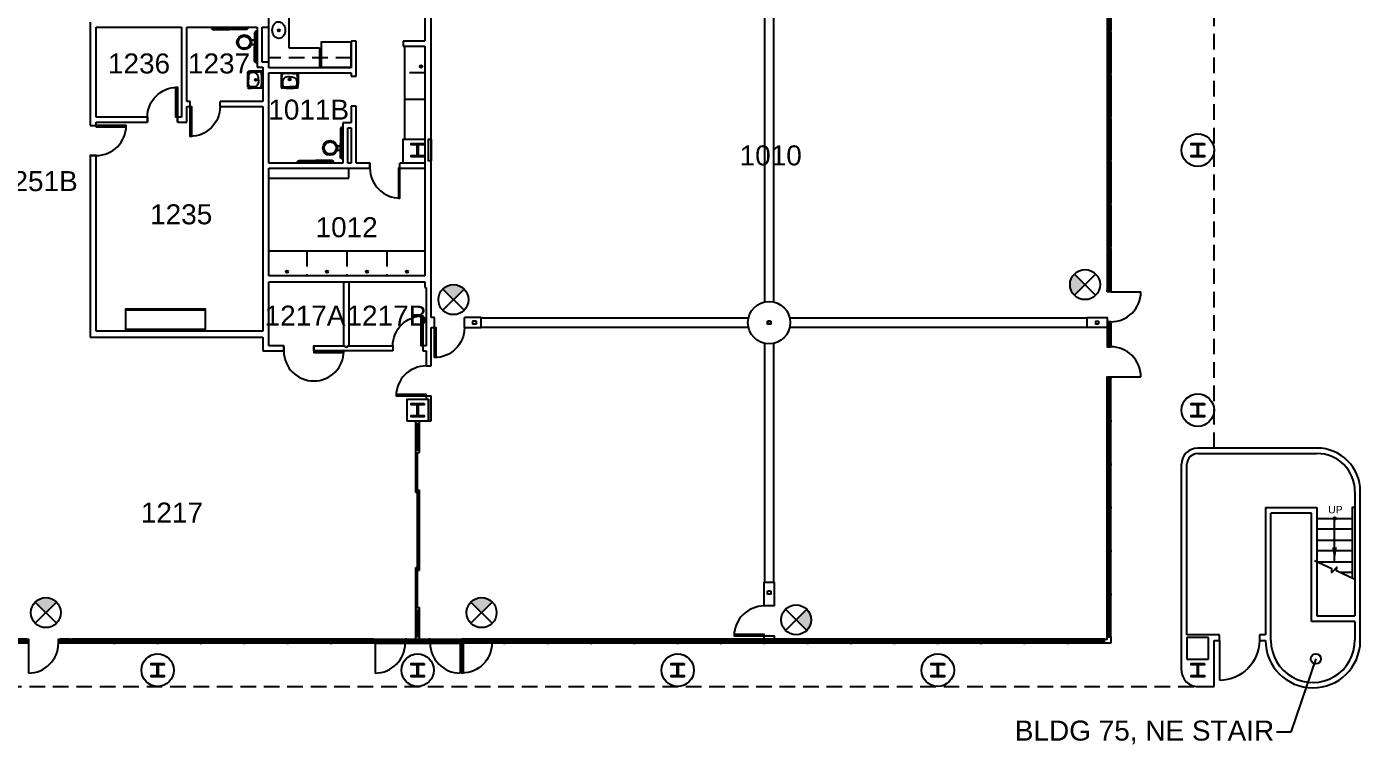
# Model space of a CAD drawing. Header units: inches. Extents: x 283 to 7662, y 1515 to 4754.
# Drawn here: x 6062 to 7662, y 1643 to 2504 of the extents above; entities that cross this region are included whole.
import ezdxf

# ---------------------------------------------------------------- set-up
doc = ezdxf.new("R2010")
doc.units = ezdxf.units.IN
doc.header["$LTSCALE"] = 150
doc.header["$MEASUREMENT"] = 0
doc.linetypes.add('HIDDEN2', pattern=[0.1875, 0.125, -0.0625])
doc.layers.get('0').update_dxf_attribs({"linetype": 'CONTINUOUS'})
for name, color, linetype in [('A-ANNO-TEXT', 4, 'CONTINUOUS'), ('A-ANNO-TEXT-STAIR', 4, 'CONTINUOUS'), ('A-COLS', 5, 'CONTINUOUS'), ('A-DOOR', 2, 'CONTINUOUS'), ('A-FLOR-CASE', 3, 'CONTINUOUS'), ('A-FLOR-CASE-UPPR', 3, 'HIDDEN2'), ('A-FLOR-HRAL', 1, 'CONTINUOUS'), ('A-FLOR-PFIX', 2, 'CONTINUOUS'), ('A-FLOR-STRS', 2, 'CONTINUOUS'), ('A-GLAZ', 2, 'CONTINUOUS'), ('A-GLAZ-SILL', 1, 'CONTINUOUS'), ('A-ROOF-OTLN', 2, 'HIDDEN2'), ('A-WALL-FULL', 6, 'CONTINUOUS'), ('X-Clng-Lite', 12, 'CONTINUOUS')]:
    doc.layers.add(name, color=color, linetype=linetype)
doc.styles.add('ARIAL', font='arial.ttf')
doc.styles.add('AT', font='ARCHTITL.shx', dxfattribs={"width": 0.9})
doc.styles.get("Standard").update_dxf_attribs({"font": 'SIMPLEX.shx', "height": 9})
doc.dimstyles.new('DIM-96', dxfattribs={"dimscale": 96, "dimtxt": 0.18, "dimasz": 0.18, "dimexe": 0.18, "dimexo": 0.0625, "dimgap": 0.09, "dimtad": 0, "dimtih": 1, "dimtoh": 1, "dimdec": 4, "dimzin": 0, "dimdsep": 46, "dimlunit": 4, "dimtxsty": 'Standard', "dimcen": 0.09, "dimadec": 0, "dimazin": 0, "dimtfac": 1, "dimtdec": 4, "dimtofl": 0, "dimtmove": 2, "dimatfit": 3, "dimfxl": 1, "dimtolj": 1, "dimtzin": 0, "dimarcsym": 0})
doc.dimstyles.new('DIM1-4', dxfattribs={"dimscale": 48, "dimtxt": 0.09375, "dimasz": 0.125, "dimexe": 0.125, "dimexo": 0.09375, "dimgap": 0, "dimtad": 1, "dimdec": 6, "dimzin": 7, "dimdsep": 46, "dimlunit": 4, "dimtxsty": 'AT', "dimblk": 'TICK', "dimblk1": 'ARROW', "dimblk2": 'ARROW', "dimsah": 1, "dimcen": 2.25, "dimdle": 1.5, "dimadec": 0, "dimazin": 0, "dimtfac": 1, "dimtdec": 6, "dimtix": 1, "dimtofl": 0, "dimtmove": 2, "dimatfit": 3, "dimldrblk": 'ARROW', "dimfxl": 1, "dimtolj": 1, "dimtzin": 3, "dimarcsym": 0})

# ---------------------------------------------------------------- blocks, each defined once
blk = doc.blocks.new('win-6mod')
at = {"layer": 'A-GLAZ'}
for p, q in [((-260, -2.25), (-310, -2.25)), ((-208, -2.25), (-258, -2.25)), ((-156, -2.25), (-206, -2.25)), ((-104, -2.25), (-154, -2.25)), ((-52, -2.25), (-102, -2.25)), ((0, -2.25), (-50, -2.25))]:
    blk.add_line(p, q, dxfattribs=at)
for points in [[(-310, -4.5), (-312, -4.5), (-312, 0), (-310, 0)], [(-258, -4.5), (-260, -4.5), (-260, 0), (-258, 0)], [(-206, -4.5), (-208, -4.5), (-208, 0), (-206, 0)], [(-154, -4.5), (-156, -4.5), (-156, 0), (-154, 0)], [(-102, -4.5), (-104, -4.5), (-104, 0), (-102, 0)], [(-50, -4.5), (-52, -4.5), (-52, 0), (-50, 0)]]:
    blk.add_lwpolyline(points, close=True, dxfattribs=at)
at = {"layer": 'A-GLAZ-SILL'}
for p, q in [((-260, 0), (-310, 0)), ((-208, 0), (-258, 0)), ((-156, 0), (-206, 0)), ((-104, 0), (-154, 0)), ((-52, 0), (-102, 0)), ((0, 0), (-50, 0)), ((-260, -4.5), (-310, -4.5)), ((-208, -4.5), (-258, -4.5)), ((-156, -4.5), (-206, -4.5)), ((-104, -4.5), (-154, -4.5)), ((-52, -4.5), (-102, -4.5)), ((0, -4.5), (-50, -4.5))]:
    blk.add_line(p, q, dxfattribs=at)
blk = doc.blocks.new('TRA_Lav2')
for p, q in [((-10.2, 0), (-10.2, -13.7)), ((-10.2, 0), (10.2, 0)), ((10.2, 0), (10.2, -13.7)), ((-9.5, -13.7), (-9.5, -4.4)), ((9.5, -13.7), (9.5, -4.4)), ((9.5, -13.7), (9.5, -4.4))]:
    blk.add_line(p, q)
for points in [[(0, -4.7, 0.096281), (-5.4, -5.7, 0.241749), (-8.3, -9.1, 0.139337), (-8.1, -15.2, 0.293749), (-6.4, -16.6, 0.028065), (0, -16.9)], [(0, -4.7, -0.096281), (5.4, -5.7, -0.241749), (8.3, -9.1, -0.139337), (8.1, -15.2, -0.293749), (6.4, -16.6, -0.028065), (0, -16.9)]]:
    blk.add_lwpolyline(points, format="xyb")
blk.add_circle((0, -8), 1.25)
for centre, radius, start, end in [((11.8, -13.7), 22.1, 180, 189.2025), ((-3.1, -4.4), 6.41, 162.4135, 180), ((11.8, -13.7), 21.3, 180, 187.4822), ((-7.3, -3), 2, 92.7884, 162.4135), ((-0.3, -147.5), 146.6, 87.0029, 92.7884), ((7.3, -3.1), 2, 17.2242, 87.0029), ((3.1, -4.4), 6.41, 0, 17.5865), ((3.1, -4.4), 6.41, 0, 17.2242), ((-11.8, -13.7), 21.3, 352.5178, 0), ((-11.8, -13.7), 21.3, 352.5178, 0), ((-11.8, -13.7), 22.1, 350.7975, 0), ((-11.8, -13.7), 22.1, 350.7975, 0), ((-9, -17.1), 1, 189.2025, 267.5394), ((-8.3, -16.3), 1, 187.4822, 267.7099), ((0, 191.9), 210.1, 267.5394, 272.4606), ((0, 191.9), 209.4, 267.7099, 272.2901), ((8.3, -16.3), 1, 272.2901, 352.5178), ((8.3, -16.3), 1, 272.2901, 352.5178), ((9, -17.1), 1, 272.4606, 350.7975), ((9, -17.1), 1, 272.4606, 350.7975)]:
    blk.add_arc(centre, radius, start, end)
blk = doc.blocks.new('TRA_EXITSIGN_1')
at = {"linetype": 'ByBlock'}
blk.add_hatch(color=0, dxfattribs=at).paths.add_polyline_path([(0, 0), (-0.707, 0.707, 0.198912), (-1, 0, 0.198912), (-0.707, -0.707)])
at = {"color": 0, "linetype": 'ByBlock'}
for p, q in [((-0.707, -0.707), (0.707, 0.707)), ((0.707, -0.707), (-0.707, 0.707))]:
    blk.add_line(p, q, dxfattribs=at)
blk.add_circle((0, 0), 1, dxfattribs=at)
blk = doc.blocks.new('ARROW')
for p, q in [((0, 0), (-0.75, 0.13)), ((-0.75, 0.13), (-0.75, -0.13)), ((0, 0), (-0.75, 0.06)), ((0, 0), (-1.28, 0)), ((0, 0), (-0.75, -0.13)), ((0, 0), (-0.75, -0.06))]:
    blk.add_line(p, q)
blk = doc.blocks.new('TICK')
for p, q in [((0.99, 0), (-0.99, 0)), ((-0.22, -0.22), (0.22, 0.22))]:
    blk.add_line(p, q)

msp = doc.modelspace()

# ---------------------------------------------------------------- linework, layer by layer
at = {"layer": 'A-COLS'}
for p, q in [((6518, 2057), (6518, 2031)), ((6518, 2057), (6544, 2057)), ((6544, 2031), (6544, 2057)), ((6518, 2031), (6544, 2031)), ((7454, 1771), (7454, 1745)), ((7480, 1771), (7454, 1771)), ((7480, 1745), (7480, 1771)), ((7454, 1745), (7480, 1745))]:
    msp.add_line(p, q, dxfattribs=at)
for points in [[(6538.9, 2364), (6538.9, 2362.3), (6532.2, 2362.3, 0.414214), (6531.5, 2361.6), (6531.5, 2350.4, 0.414214), (6532.2, 2349.7), (6538.9, 2349.7), (6538.9, 2348), (6523.1, 2348), (6523.1, 2349.7), (6529.8, 2349.7, 0.414214), (6530.5, 2350.4), (6530.5, 2361.6, 0.414214), (6529.8, 2362.3), (6523.1, 2362.3), (6523.1, 2364)], [(7474.9, 2364), (7474.9, 2362.3), (7468.2, 2362.3, 0.414214), (7467.5, 2361.6), (7467.5, 2350.4, 0.414214), (7468.2, 2349.7), (7474.9, 2349.7), (7474.9, 2348), (7459.1, 2348), (7459.1, 2349.7), (7465.8, 2349.7, 0.414214), (7466.5, 2350.4), (7466.5, 2361.6, 0.414214), (7465.8, 2362.3), (7459.1, 2362.3), (7459.1, 2364)], [(6538.9, 2052), (6538.9, 2050.3), (6532.2, 2050.3, 0.414214), (6531.5, 2049.6), (6531.5, 2038.4, 0.414214), (6532.2, 2037.7), (6538.9, 2037.7), (6538.9, 2036), (6523.1, 2036), (6523.1, 2037.7), (6529.8, 2037.7, 0.414214), (6530.5, 2038.4), (6530.5, 2049.6, 0.414214), (6529.8, 2050.3), (6523.1, 2050.3), (6523.1, 2052)], [(7474.9, 2052), (7474.9, 2050.3), (7468.2, 2050.3, 0.414214), (7467.5, 2049.6), (7467.5, 2038.4, 0.414214), (7468.2, 2037.7), (7474.9, 2037.7), (7474.9, 2036), (7459.1, 2036), (7459.1, 2037.7), (7465.8, 2037.7, 0.414214), (7466.5, 2038.4), (7466.5, 2049.6, 0.414214), (7465.8, 2050.3), (7459.1, 2050.3), (7459.1, 2052)], [(6226.9, 1740), (6226.9, 1738.3), (6220.2, 1738.3, 0.414214), (6219.5, 1737.6), (6219.5, 1726.4, 0.414214), (6220.2, 1725.7), (6226.9, 1725.7), (6226.9, 1724), (6211.1, 1724), (6211.1, 1725.7), (6217.8, 1725.7, 0.414214), (6218.5, 1726.4), (6218.5, 1737.6, 0.414214), (6217.8, 1738.3), (6211.1, 1738.3), (6211.1, 1740)], [(6538.9, 1740), (6538.9, 1738.3), (6532.2, 1738.3, 0.414214), (6531.5, 1737.6), (6531.5, 1726.4, 0.414214), (6532.2, 1725.7), (6538.9, 1725.7), (6538.9, 1724), (6523.1, 1724), (6523.1, 1725.7), (6529.8, 1725.7, 0.414214), (6530.5, 1726.4), (6530.5, 1737.6, 0.414214), (6529.8, 1738.3), (6523.1, 1738.3), (6523.1, 1740)], [(6850.9, 1740), (6850.9, 1738.3), (6844.2, 1738.3, 0.414214), (6843.5, 1737.6), (6843.5, 1726.4, 0.414214), (6844.2, 1725.7), (6850.9, 1725.7), (6850.9, 1724), (6835.1, 1724), (6835.1, 1725.7), (6841.8, 1725.7, 0.414214), (6842.5, 1726.4), (6842.5, 1737.6, 0.414214), (6841.8, 1738.3), (6835.1, 1738.3), (6835.1, 1740)], [(7162.9, 1740), (7162.9, 1738.3), (7156.2, 1738.3, 0.414214), (7155.5, 1737.6), (7155.5, 1726.4, 0.414214), (7156.2, 1725.7), (7162.9, 1725.7), (7162.9, 1724), (7147.1, 1724), (7147.1, 1725.7), (7153.8, 1725.7, 0.414214), (7154.5, 1726.4), (7154.5, 1737.6, 0.414214), (7153.8, 1738.3), (7147.1, 1738.3), (7147.1, 1740)], [(7474.9, 1740), (7474.9, 1738.3), (7468.2, 1738.3, 0.414214), (7467.5, 1737.6), (7467.5, 1726.4, 0.414214), (7468.2, 1725.7), (7474.9, 1725.7), (7474.9, 1724), (7459.1, 1724), (7459.1, 1725.7), (7465.8, 1725.7, 0.414214), (7466.5, 1726.4), (7466.5, 1737.6, 0.414214), (7465.8, 1738.3), (7459.1, 1738.3), (7459.1, 1740)]]:
    msp.add_lwpolyline(points, format="xyb", close=True, dxfattribs=at)
for centre in [(7467, 2356), (7467, 2044), (6219, 1732), (6531, 1732), (6843, 1732), (7155, 1732)]:
    msp.add_circle(centre, 19.5, dxfattribs=at)
at = {"layer": 'A-DOOR'}
for p, q in [((7362.7, 2186), (7398.7, 2186)), ((7362.7, 2084), (7398.7, 2084)), ((6064, 1764.5), (6064, 1728.5)), ((6480, 1764.5), (6480, 1728.5)), ((6582, 1764.5), (6582, 1728.5)), ((7493, 1767.7), (7493, 1719.8))]:
    msp.add_line(p, q, dxfattribs=at)
for points in [[(6958.2, 2173.8), (6958.2, 2540.5), (6947.2, 2540.5), (6947.2, 2173.8)], [(6927.9, 2154.5), (6607.3, 2154.5)], [(6977.5, 2143.5), (7334.1, 2143.5), (7334.1, 2154.5), (6977.5, 2154.5)], [(6607.3, 2143.5), (6927.9, 2143.5)], [(6947.2, 2124.2), (6947.2, 1837.6)], [(6958.2, 1837.6), (6958.2, 2124.2)]]:
    msp.add_lwpolyline(points, dxfattribs=at)
for points in [[(6242.7, 2395.5), (6241, 2395.5), (6241, 2431.5), (6242.7, 2431.5)], [(6258, 2408.5), (6259.7, 2408.5), (6259.7, 2372.5), (6258, 2372.5)], [(6145.3, 2385.5), (6145.3, 2383.8), (6181.3, 2383.8), (6181.3, 2385.5)], [(6509.8, 2334.5), (6508.1, 2334.5), (6508.1, 2298.5), (6509.8, 2298.5)], [(6537.1, 2121), (6535.3, 2121), (6535.3, 2157), (6537.1, 2157)], [(6551.1, 2143), (6552.8, 2143), (6552.8, 2107), (6551.1, 2107)], [(6406.4, 2115), (6406.4, 2113.3), (6442.4, 2113.3), (6442.4, 2115)], [(6541.1, 2061), (6541.1, 2062.8), (6505.1, 2062.8), (6505.1, 2061)], [(6946.7, 1773), (6946.7, 1774.8), (6910.7, 1774.8), (6910.7, 1773)]]:
    msp.add_lwpolyline(points, close=True, dxfattribs=at)
at = {"layer": 'A-DOOR', "extrusion": (8.37094e-55, 0, -1)}
msp.add_arc((-6242.7, 2395.5), 36, 0, 90, dxfattribs=at)
at = {"layer": 'A-DOOR', "extrusion": (0, 0, -1)}
for centre, start, end in [((-6258, 2408.5), 180, 270), ((-6537.1, 2121), 0, 90), ((-6551.1, 2143), 180, 270)]:
    msp.add_arc(centre, 36, start, end, dxfattribs=at)
at = {"layer": 'A-DOOR'}
for centre, start, end in [((6145.3, 2385.5), 270, 0), ((6509.8, 2334.5), 180.0002, 270.0002), ((7362.7, 2186), 270, 0), ((6406.4, 2115), 180, 0), ((7362.7, 2084), 360, 90), ((6541.1, 2061), 90, 180), ((6946.7, 1773), 90, 180), ((6064, 1764.5), 270, 0), ((6480, 1764.5), 270, 0), ((6582, 1764.5), 180, 270)]:
    msp.add_arc(centre, 36, start, end, dxfattribs=at)
at = {"layer": 'A-DOOR', "color": 2, "linetype": 'Continuous', "lineweight": -3, "extrusion": (0, 0, -1)}
msp.add_arc((-6584.1, 1764.5), 36, 180, 270, dxfattribs=at)
msp.add_arc((-6584.1, 1764.5), 36, 180, 270, dxfattribs=at)
at = {"layer": 'A-DOOR', "extrusion": (0, 0, -1)}
msp.add_ellipse((7493, 1767.7), major_axis=(33.9, 33.9), ratio=1, start_param=0.785398, end_param=2.356194, dxfattribs=at)
at = {"layer": 'A-DOOR', "color": 2, "linetype": 'Continuous', "lineweight": -3}
for points in [[(6584.1, 1769), (6584.1, 1764.5), (6584, 1764.5), (6584, 1769)], [(6584.1, 1769), (6584.1, 1764.5), (6584, 1764.5), (6584, 1769)], [(6584.7, 1768.3), (6584.7, 1766.3), (6584.1, 1766.3), (6584.1, 1768.3)], [(6584.7, 1768.3), (6584.7, 1766.3), (6584.1, 1766.3), (6584.1, 1768.3)], [(6585.8, 1728.5), (6584.1, 1728.5), (6584.1, 1764.5), (6585.8, 1764.5)], [(6585.8, 1728.5), (6584.1, 1728.5), (6584.1, 1764.5), (6585.8, 1764.5)], [(6619.4, 1766.3), (6619.4, 1768.3), (6620.1, 1768.3), (6620.1, 1766.3)], [(6619.4, 1766.3), (6619.4, 1768.3), (6620.1, 1768.3), (6620.1, 1766.3)], [(6620.1, 1764.5), (6620.1, 1769), (6620.1, 1769), (6620.1, 1764.5)], [(6622.1, 1769), (6622.1, 1764.5), (6620.1, 1764.5), (6620.1, 1769)], [(6620.1, 1764.5), (6620.1, 1769), (6620.1, 1769), (6620.1, 1764.5)], [(6622.1, 1769), (6622.1, 1764.5), (6620.1, 1764.5), (6620.1, 1769)], [(6634.1, 1764.5), (6634.1, 1769), (6636, 1769), (6636, 1764.5)], [(6634.1, 1764.5), (6634.1, 1769), (6636, 1769), (6636, 1764.5)]]:
    msp.add_3dface(points, dxfattribs=at)
at = {"layer": 'A-FLOR-CASE'}
for p, q in [((6376.4, 2520.7), (6376.4, 2478.7)), ((6515.8, 2417), (6515.8, 2480.7)), ((6376.4, 2478.7), (6413.4, 2478.7)), ((6413.4, 2478.7), (6413.4, 2454.7)), ((6515.8, 2369), (6515.8, 2417)), ((6515.8, 2417), (6539.8, 2417)), ((6352.4, 2322.5), (6448.4, 2322.5)), ((6448.4, 2322.5), (6448.4, 2334.5)), ((6352.4, 2235.2), (6539.8, 2235.2))]:
    msp.add_line(p, q, dxfattribs=at)
for points in [[(6180.3, 2141.2), (6276.3, 2141.2), (6276.3, 2165.2), (6180.3, 2165.2)], [(6180.3, 2140), (6276.3, 2140), (6276.3, 2164), (6180.3, 2164)]]:
    msp.add_lwpolyline(points, close=True, dxfattribs=at)
for centre, radius in [((6374.1, 2210.2), 1.5), ((6374.1, 2210.2), 1), ((6422.1, 2210.2), 1.5), ((6422.1, 2210.2), 1), ((6470.1, 2210.2), 1.49), ((6470.1, 2210.2), 1), ((6518.1, 2210.2), 1.49), ((6518.1, 2210.2), 1)]:
    msp.add_circle(centre, radius, dxfattribs=at)
at = {"layer": 'A-FLOR-CASE-UPPR'}
for p, q in [((6451.4, 2466.7), (6352.4, 2466.7)), ((6539.8, 2448.9), (6515.9, 2448.9)), ((6398.1, 2235.2), (6398.1, 2205.2)), ((6446.1, 2235.2), (6446.1, 2205.2)), ((6494.1, 2235.2), (6494.1, 2205.2))]:
    msp.add_line(p, q, dxfattribs=at)
msp.add_circle((6534.9, 2456.4), 1.49, dxfattribs=at)
at = {"layer": 'A-FLOR-HRAL'}
msp.add_lwpolyline([(7655.5, 1927), (7652.3, 1927), (7652.3, 1842.5)], dxfattribs=at)
at = {"layer": 'A-FLOR-PFIX'}
for points in [[(6282.9, 2503.8), (6282.9, 2503.3), (6283.1, 2503.1), (6285.6, 2503.1), (6285.9, 2503.3), (6285.9, 2503.8)], [(6327.9, 2503.8), (6327.9, 2503.3), (6327.6, 2503.1), (6325.1, 2503.1), (6324.9, 2503.3), (6324.9, 2503.8)], [(6338.4, 2499.3), (6337.9, 2499.3), (6337.6, 2499.1), (6337.6, 2496.6), (6337.9, 2496.3), (6338.4, 2496.3)], [(6331.3, 2488.2), (6335.4, 2488.2)], [(6331.3, 2482.8), (6335.4, 2482.8)], [(6336.9, 2488.2), (6338.4, 2488.2)], [(6336.9, 2482.8), (6338.4, 2482.8)], [(6338.4, 2460.3), (6337.9, 2460.3), (6337.6, 2460.6), (6337.6, 2463.1), (6337.9, 2463.3), (6338.4, 2463.3)], [(6441.4, 2384), (6440.9, 2384), (6440.6, 2383.8), (6440.6, 2381.3), (6440.9, 2381), (6441.4, 2381)], [(6434.3, 2361.3), (6438.4, 2361.3)], [(6434.3, 2355.9), (6438.4, 2355.9)], [(6439.9, 2361.3), (6441.4, 2361.3)], [(6439.9, 2355.9), (6441.4, 2355.9)], [(6385.9, 2340.5), (6385.9, 2341), (6386.2, 2341.3), (6388.7, 2341.3), (6388.9, 2341), (6388.9, 2340.5)], [(6430.9, 2340.5), (6430.9, 2341), (6430.7, 2341.3), (6428.2, 2341.3), (6427.9, 2341), (6427.9, 2340.5)], [(6441.4, 2345), (6440.9, 2345), (6440.6, 2345.3), (6440.6, 2347.8), (6440.9, 2348), (6441.4, 2348)]]:
    msp.add_lwpolyline(points, dxfattribs=at)
for points in [[(6283.6, 2503.1), (6283.6, 2502.8, 0.414214), (6285.6, 2500.8), (6305.4, 2500.8)], [(6285.1, 2503.1), (6285.1, 2502.8, 0.414214), (6285.6, 2502.3), (6305.4, 2502.3)], [(6325.6, 2503.1), (6325.6, 2502.8, -0.414214), (6325.1, 2502.3), (6305.4, 2502.3)], [(6327.1, 2503.1), (6327.1, 2502.8, -0.414214), (6325.1, 2500.8), (6305.4, 2500.8)], [(6337.6, 2498.6), (6337.4, 2498.6, 0.414214), (6335.4, 2496.6), (6335.4, 2479.8)], [(6337.6, 2497.1), (6337.4, 2497.1, 0.414214), (6336.9, 2496.6), (6336.9, 2479.8)], [(6337.6, 2461.1), (6337.4, 2461.1, -0.414214), (6335.4, 2463.1), (6335.4, 2479.8)], [(6337.6, 2462.6), (6337.4, 2462.6, -0.414214), (6336.9, 2463.1), (6336.9, 2479.8)], [(6440.6, 2383.3), (6440.4, 2383.3, 0.414214), (6438.4, 2381.3), (6438.4, 2364.5)], [(6440.6, 2381.8), (6440.4, 2381.8, 0.414214), (6439.9, 2381.3), (6439.9, 2364.5)], [(6440.6, 2345.8), (6440.4, 2345.8, -0.414214), (6438.4, 2347.8), (6438.4, 2364.5)], [(6440.6, 2347.3), (6440.4, 2347.3, -0.414214), (6439.9, 2347.8), (6439.9, 2364.5)], [(6386.7, 2341.3), (6386.7, 2341.5, -0.414214), (6388.7, 2343.5), (6408.4, 2343.5)], [(6388.2, 2341.3), (6388.2, 2341.5, -0.414214), (6388.7, 2342), (6408.4, 2342)], [(6430.2, 2341.3), (6430.2, 2341.5, 0.414214), (6428.2, 2343.5), (6408.4, 2343.5)], [(6428.7, 2341.3), (6428.7, 2341.5, 0.414214), (6428.2, 2342), (6408.4, 2342)]]:
    msp.add_lwpolyline(points, format="xyb", dxfattribs=at)
msp.add_lwpolyline([(6415.1, 2455.7), (6451.1, 2455.7), (6451.1, 2485.7), (6415.1, 2485.7)], close=True, dxfattribs=at)
for centre, radius in [((6364.4, 2499.7), 1.25), ((6322.9, 2485.5), 8.77), ((6322.9, 2485.5), 7.2), ((6426, 2358.6), 8.77), ((6426, 2358.6), 7.2)]:
    msp.add_circle(centre, radius, dxfattribs=at)
at = {"layer": 'A-FLOR-PFIX', "extrusion": (0, 0, -1)}
msp.add_ellipse((6364.4, 2500), major_axis=(0.21, -10), ratio=0.78125, start_param=4.712389, end_param=10.995574, dxfattribs=at)
at = {"layer": 'A-FLOR-STRS'}
for p, q in [((7610, 1914), (7652.3, 1914)), ((7652.3, 1901), (7610, 1901)), ((7610, 1888), (7652.3, 1888)), ((7652.3, 1875), (7610, 1875)), ((7610, 1862), (7652.3, 1862)), ((7652.3, 1849), (7637.8, 1849))]:
    msp.add_line(p, q, dxfattribs=at)
msp.add_lwpolyline([(7654.6, 1841.2), (7633.5, 1851), (7633.9, 1855.4), (7627.7, 1849.1), (7628, 1853.5), (7606.9, 1863.3)], dxfattribs=at)
msp.add_circle((7631.1, 1914), 1.5, dxfattribs=at)
at = {"layer": 'A-GLAZ'}
for p, q in [((7360.5, 2394), (7360.5, 2344)), ((7360.5, 2342), (7360.5, 2292)), ((7360.5, 2290), (7360.5, 2240)), ((7360.5, 2238), (7360.5, 2188)), ((7360.5, 2148), (7360.5, 2122)), ((6528.8, 1945), (6528.8, 2031)), ((6528.8, 2031), (6533.3, 2031)), ((6531, 2028), (6531, 1996)), ((6533.3, 1996), (6528.8, 1996)), ((6528.8, 1993), (6533.3, 1993)), ((6528.8, 1990), (6531, 1990)), ((6529.9, 1948), (6529.9, 1990)), ((6531, 1807), (6531, 1993)), ((6528.8, 1948), (6533.3, 1948)), ((6528.8, 1945), (6533.3, 1945)), ((6532.2, 1903), (6532.2, 1945)), ((6533.3, 1852), (6533.3, 1948)), ((6531, 1903), (6533.3, 1903)), ((6531, 1900), (6533.3, 1900)), ((6531, 1897), (6533.3, 1897)), ((6532.2, 1855), (6532.2, 1897)), ((6528.8, 1855), (6533.3, 1855)), ((6528.8, 1764.5), (6528.8, 1855)), ((6528.8, 1852), (6533.3, 1852)), ((6529.9, 1810), (6529.9, 1852)), ((6528.8, 1810), (6531, 1810)), ((6528.8, 1807), (6533.3, 1807)), ((6531, 1804), (6531, 1772)), ((6114, 1766.8), (6102, 1766.8)), ((6166, 1766.8), (6116, 1766.8)), ((6480, 1769), (6582, 1769)), ((6480, 1766.8), (6528.8, 1766.8)), ((6480, 1764.5), (6582, 1764.5)), ((6518, 1766.8), (6544, 1766.8)), ((6533.3, 1766.8), (6582, 1766.8)), ((6634, 1766.8), (6584, 1766.8)), ((6686, 1766.8), (6636, 1766.8)), ((6738, 1766.8), (6688, 1766.8)), ((7102, 1766.8), (7052, 1766.8)), ((7154, 1766.8), (7104, 1766.8)), ((7206, 1766.8), (7156, 1766.8)), ((7258, 1766.8), (7208, 1766.8)), ((7310, 1766.8), (7260, 1766.8)), ((7355.2, 1766.8), (7312, 1766.8))]:
    msp.add_line(p, q, dxfattribs=at)
for points in [[(7358.2, 2344), (7358.2, 2342), (7362.7, 2342), (7362.7, 2344)], [(7358.2, 2292), (7358.2, 2290), (7362.7, 2290), (7362.7, 2292)], [(7358.2, 2240), (7358.2, 2238), (7362.7, 2238), (7362.7, 2240)], [(7358.2, 2186), (7358.2, 2188), (7362.7, 2188), (7362.7, 2186)], [(7358.2, 2150), (7358.2, 2148), (7362.7, 2148), (7362.7, 2150)], [(7358.2, 2122), (7358.2, 2120), (7362.7, 2120), (7362.7, 2122)], [(6064, 1764.5), (6062, 1764.5), (6062, 1769), (6064, 1769)], [(6102, 1764.5), (6100, 1764.5), (6100, 1769), (6102, 1769)], [(6116, 1764.5), (6114, 1764.5), (6114, 1769), (6116, 1769)], [(6480, 1764.5), (6478, 1764.5), (6478, 1769), (6480, 1769)], [(6516, 1764.5), (6518, 1764.5), (6518, 1769), (6516, 1769)], [(6544, 1764.5), (6546, 1764.5), (6546, 1769), (6544, 1769)], [(6584, 1764.5), (6582, 1764.5), (6582, 1769), (6584, 1769)], [(6636, 1769), (6634, 1769), (6634, 1764.5), (6636, 1764.5)], [(6688, 1769), (6686, 1769), (6686, 1764.5), (6688, 1764.5)], [(7052, 1769), (7050, 1769), (7050, 1764.5), (7052, 1764.5)], [(7104, 1769), (7102, 1769), (7102, 1764.5), (7104, 1764.5)], [(7156, 1769), (7154, 1769), (7154, 1764.5), (7156, 1764.5)], [(7208, 1769), (7206, 1769), (7206, 1764.5), (7208, 1764.5)], [(7260, 1769), (7258, 1769), (7258, 1764.5), (7260, 1764.5)], [(7312, 1769), (7310, 1769), (7310, 1764.5), (7312, 1764.5)], [(7362.7, 1764.5), (7355.2, 1764.5), (7355.2, 1769), (7358.2, 1769), (7358.2, 1772), (7362.7, 1772)]]:
    msp.add_lwpolyline(points, close=True, dxfattribs=at)
for points in [[(6528.8, 2028), (6533.3, 2028)], [(6533.3, 1993), (6533.3, 2031)], [(6528.8, 1804), (6533.3, 1804)], [(6533.3, 1764.5), (6533.3, 1807)], [(6533.3, 1772), (6528.8, 1772)]]:
    msp.add_lwpolyline(points, dxfattribs=at)
at = {"layer": 'A-GLAZ-SILL'}
for p, q in [((7358.2, 2394), (7358.2, 2344)), ((7362.7, 2394), (7362.7, 2344)), ((7358.2, 2342), (7358.2, 2292)), ((7362.7, 2342), (7362.7, 2292)), ((7358.2, 2290), (7358.2, 2240)), ((7362.7, 2290), (7362.7, 2240)), ((7358.2, 2238), (7358.2, 2188)), ((7362.7, 2238), (7362.7, 2188)), ((7358.2, 2148), (7358.2, 2122)), ((7362.7, 2148), (7362.7, 2122)), ((6114, 1769), (6102, 1769)), ((6114, 1764.5), (6102, 1764.5)), ((6166, 1769), (6116, 1769)), ((6166, 1764.5), (6116, 1764.5)), ((6518, 1769), (6544, 1769)), ((6518, 1764.5), (6544, 1764.5)), ((6634, 1769), (6584, 1769)), ((6634, 1764.5), (6584, 1764.5)), ((6686, 1769), (6636, 1769)), ((6686, 1764.5), (6636, 1764.5)), ((6738, 1769), (6688, 1769)), ((6738, 1764.5), (6688, 1764.5)), ((7102, 1769), (7052, 1769)), ((7102, 1764.5), (7052, 1764.5)), ((7154, 1769), (7104, 1769)), ((7154, 1764.5), (7104, 1764.5)), ((7206, 1769), (7156, 1769)), ((7206, 1764.5), (7156, 1764.5)), ((7258, 1769), (7208, 1769)), ((7258, 1764.5), (7208, 1764.5)), ((7310, 1769), (7260, 1769)), ((7310, 1764.5), (7260, 1764.5)), ((7355.2, 1769), (7312, 1769)), ((7362, 1764.5), (7312, 1764.5))]:
    msp.add_line(p, q, dxfattribs=at)
at = {"layer": 'A-ROOF-OTLN'}
for p, q in [((7486.5, 1998.5), (7486.5, 4403.5)), ((4659, 1712.5), (7467, 1712.5))]:
    msp.add_line(p, q, dxfattribs=at)
at = {"layer": 'A-WALL-FULL'}
for p, q in [((6352.3, 2454.7), (6352.3, 2793)), ((6547.1, 2486.7), (6547.1, 2734.9)), ((6539.8, 2655), (6539.8, 2486.7)), ((6138, 2509.5), (6138, 2385.5)), ((6145.3, 2395.5), (6145.3, 2503.5)), ((6145.3, 2503.5), (6247.6, 2503.5)), ((6247.6, 2503.5), (6247.6, 2395.5)), ((6253.9, 2414.5), (6253.9, 2503.5)), ((6253.9, 2503.5), (6338.4, 2503.5)), ((6338.4, 2503.5), (6338.4, 2455.5)), ((6344.4, 2503.5), (6352.4, 2503.5)), ((6344.4, 2461.5), (6344.4, 2503.5)), ((6457.4, 2486.7), (6451.4, 2486.7)), ((6451.4, 2486.7), (6451.4, 2454.7)), ((6457.4, 2444.6), (6457.4, 2486.7)), ((6539.8, 2486.7), (6513.8, 2486.7)), ((6513.8, 2486.7), (6513.8, 2480.7)), ((6513.8, 2480.7), (6539.8, 2480.7)), ((6539.8, 2480.7), (6539.8, 2205.2)), ((6547.1, 2198), (6547.1, 2486.7)), ((6338.4, 2455.5), (6345.1, 2455.5)), ((6352.4, 2461.5), (6344.4, 2461.5)), ((6345.1, 2455.5), (6345.1, 2414.5)), ((6352.3, 2340.5), (6352.3, 2448.7)), ((6352.3, 2448.7), (6451.4, 2448.7)), ((6451.4, 2454.7), (6352.4, 2454.7)), ((6451.4, 2448.7), (6451.4, 2444.6)), ((6451.4, 2444.6), (6457.4, 2444.6)), ((6258, 2414.5), (6253.9, 2414.5)), ((6253.9, 2408.5), (6258, 2408.5)), ((6253.9, 2389.5), (6253.9, 2408.5)), ((6258, 2408.5), (6258, 2414.5)), ((6345.1, 2414.5), (6294, 2414.5)), ((6294, 2408.5), (6294, 2414.5)), ((6294, 2408.5), (6345.1, 2408.5)), ((6345.1, 2408.5), (6345.1, 2138.8)), ((6457.4, 2408.6), (6451.4, 2408.6)), ((6451.4, 2408.6), (6451.4, 2388.6)), ((6457.4, 2388.6), (6457.4, 2408.6)), ((6138, 2385.5), (6145.3, 2385.5)), ((6206.7, 2395.5), (6145.3, 2395.5)), ((6145.3, 2389.5), (6206.7, 2389.5)), ((6145.3, 2385.5), (6145.3, 2389.5)), ((6247.6, 2395.5), (6242.7, 2395.5)), ((6242.7, 2389.5), (6253.9, 2389.5)), ((6441.4, 2388.6), (6441.4, 2340.5)), ((6441.4, 2388.6), (6441.4, 2382.6)), ((6451.4, 2388.6), (6441.4, 2388.6)), ((6457.4, 2340.5), (6457.4, 2388.6)), ((6457.4, 2382.6), (6457.4, 2388.6)), ((6447.4, 2340.5), (6447.4, 2382.6)), ((6447.4, 2382.6), (6451.4, 2382.6)), ((6451.4, 2382.6), (6451.4, 2340.5)), ((6138, 2349.5), (6138, 2131.5)), ((6145.3, 2138.8), (6145.3, 2349.5)), ((6441.4, 2340.5), (6352.3, 2340.5)), ((6451.4, 2340.5), (6447.4, 2340.5)), ((6473.8, 2340.5), (6457.4, 2340.5)), ((6539.8, 2340.5), (6509.8, 2340.5)), ((6509.8, 2334.5), (6509.8, 2340.5)), ((6352.4, 2205.2), (6352.4, 2334.5)), ((6352.4, 2334.5), (6473.8, 2334.5)), ((6509.8, 2334.5), (6539.8, 2334.5)), ((6352.3, 2137.5), (6352.3, 2196.9)), ((6445.4, 2205.2), (6352.4, 2205.2)), ((6352.4, 2121), (6352.4, 2198)), ((6352.4, 2198), (6442.4, 2198)), ((6539.8, 2205.2), (6445.4, 2205.2)), ((6448.4, 2198), (6539.8, 2198)), ((6539.8, 2198), (6539.8, 2191)), ((6547.1, 2191), (6547.1, 2198)), ((6539.8, 2191), (6541.1, 2191)), ((6541.1, 2191), (6541.1, 2121)), ((6547.1, 2155), (6547.1, 2191)), ((6551.1, 2155), (6547.1, 2155)), ((6551.1, 2143), (6551.1, 2155)), ((6607.3, 2155), (6587.1, 2155)), ((6587.1, 2143), (6587.1, 2155)), ((6607.3, 2143), (6607.3, 2155)), ((6138, 2131.5), (6345.1, 2131.5)), ((6345.1, 2138.8), (6145.3, 2138.8)), ((6345.1, 2131.5), (6345.1, 2115)), ((6547.1, 2097), (6547.1, 2143)), ((6547.1, 2143), (6551.1, 2143)), ((6587.1, 2143), (6607.3, 2143)), ((6345.1, 2115), (6370.4, 2115)), ((6370.4, 2121), (6352.4, 2121)), ((6370.4, 2115), (6370.4, 2121)), ((6541.1, 2121), (6537.1, 2121)), ((6537.1, 2121), (6537.1, 2115)), ((6537.1, 2115), (6541.1, 2115)), ((6541.1, 2115), (6541.1, 2097)), ((6541.1, 2097), (6547.1, 2097)), ((6541.1, 2061), (6547.1, 2061)), ((6541.1, 2061), (6541.1, 2057)), ((6541.1, 2057), (6544.1, 2057)), ((6544.1, 2057), (6544.1, 2031)), ((6547.1, 2057), (6547.1, 2061)), ((6547.1, 2031), (6547.1, 2057)), ((6544.1, 2031), (6547.1, 2031)), ((7610, 1998.5), (7467, 1998.5)), ((7467, 1992), (7610, 1992)), ((7447.5, 1732), (7447.5, 1979)), ((7454, 1774.2), (7454, 1979)), ((7655.5, 1946.5), (7655.5, 1797)), ((7662, 1766.9), (7662, 1946.5)), ((7548.2, 1927), (7610, 1927)), ((7548.2, 1927), (7548.2, 1774.2)), ((7554.7, 1767.7), (7554.7, 1920.5)), ((7603.5, 1920.5), (7554.7, 1920.5)), ((7603.5, 1790.5), (7603.5, 1920.5)), ((7610, 1927), (7610, 1797)), ((7610, 1797), (7655.5, 1797)), ((7655.5, 1790.5), (7603.5, 1790.5)), ((7655.5, 1790.5), (7655.5, 1768.6)), ((7493, 1774.2), (7454, 1774.2)), ((7486.5, 1712.5), (7486.5, 1767.7)), ((7486.5, 1767.7), (7493, 1767.7)), ((7493, 1767.7), (7493, 1774.2)), ((7541, 1774.2), (7541, 1767.7)), ((7548.2, 1774.2), (7541, 1774.2)), ((7541, 1767.7), (7548.2, 1767.7)), ((7467, 1712.5), (7486.5, 1712.5))]:
    msp.add_line(p, q, dxfattribs=at)
for points in [[(6206.7, 2389.5), (6206.7, 2389.5), (6206.7, 2395.5), (6206.7, 2395.5)], [(6242.7, 2389.5), (6242.7, 2389.5), (6242.7, 2395.5), (6242.7, 2395.5)], [(6138, 2349.5), (6138, 2349.5), (6145.3, 2349.5), (6145.3, 2349.5)], [(6473.8, 2340.5), (6473.8, 2340.5), (6473.8, 2334.5), (6473.8, 2334.5)], [(6370.4, 2121), (6370.3, 2121), (6370.3, 2115), (6370.4, 2115)], [(6406.4, 2121), (6406.4, 2121), (6406.4, 2115), (6406.4, 2115)]]:
    msp.add_lwpolyline(points, close=True, dxfattribs=at)
msp.add_lwpolyline([(6513.8, 2340.5), (6513.8, 2369), (6539.8, 2369)], dxfattribs=at)
for points in [[(6597.7, 2151.1), (6600.5, 2151.1, -0.414214), (6601.1, 2150.5), (6601.1, 2147.7, -0.414214), (6600.5, 2147.1), (6597.7, 2147.1, -0.414214), (6597.1, 2147.7), (6597.1, 2150.5, -0.414214)], [(6951.3, 2151), (6954.1, 2151, -0.414214), (6954.7, 2150.4), (6954.7, 2147.6, -0.414214), (6954.1, 2147), (6951.3, 2147, -0.414214), (6950.7, 2147.6), (6950.7, 2150.4, -0.414214)], [(6951.3, 2150.7), (6954.1, 2150.7, -0.414214), (6954.4, 2150.4), (6954.4, 2147.6, -0.414214), (6954.1, 2147.3), (6951.3, 2147.3, -0.414214), (6951, 2147.6), (6951, 2150.4, -0.414214)], [(7344.8, 2150.7), (7347.5, 2150.7, -0.414214), (7347.8, 2150.4), (7347.8, 2147.6, -0.414214), (7347.5, 2147.3), (7344.8, 2147.3, -0.414214), (7344.5, 2147.6), (7344.5, 2150.4, -0.414214)], [(6951.3, 1827), (6954.1, 1827, -0.414214), (6954.7, 1826.3), (6954.7, 1823.6, -0.414214), (6954.1, 1823), (6951.3, 1823, -0.414214), (6950.7, 1823.6), (6950.7, 1826.3, -0.414214)]]:
    msp.add_lwpolyline(points, format="xyb", close=True, dxfattribs=at)
msp.add_circle((6952.7, 2149), 25.4, dxfattribs=at)
for centre, radius, start, end in [((7467, 1979), 19.5, 90, 180), ((7467, 1979), 13, 90, 180), ((7610, 1946.5), 52, 0, 90), ((7610, 1946.5), 45.5, 0, 90), ((7605.1, 1767.7), 56.9, 180, 359.1264), ((7605.1, 1767.7), 50.4, 180, 0.9283), ((7466.5, 1731.5), 19, 178.5029, 271.4971)]:
    msp.add_arc(centre, radius, start, end, dxfattribs=at)
at = {"layer": 'A-WALL-FULL', "color": 6, "linetype": 'Continuous', "lineweight": -3}
for points in [[(6547.1, 2343), (6544.1, 2343), (6544.1, 2369), (6547.1, 2369)], [(7334.1, 2143), (7334.1, 2155), (7358.3, 2155), (7358.3, 2143)], [(6946.7, 1837.6), (6958.7, 1837.6), (6958.7, 1809), (6946.7, 1809)], [(6946.7, 1773), (6958.7, 1773), (6958.7, 1769), (6946.7, 1769)]]:
    msp.add_3dface(points, dxfattribs=at)
for points, invisible_edges in [([(6448.4, 2198), (6448.4, 2121), (6442.4, 2121), (6442.4, 2198)], 2), ([(6445.4, 2119.5), (6406.4, 2115), (6406.4, 2121), (6442.4, 2121)], 1), ([(6501.1, 2115), (6406.4, 2115), (6445.4, 2119.5)], 14), ([(6445.4, 2119.5), (6442.4, 2121), (6448.4, 2121)], 2), ([(6501.1, 2121), (6501.1, 2115), (6445.4, 2119.5), (6448.4, 2121)], 2)]:
    msp.add_3dface(points, dxfattribs=dict(at, invisible_edges=invisible_edges))

# ---------------------------------------------------------------- block references
at = {"layer": 'A-FLOR-PFIX', "rotation": 270}
msp.add_blockref('TRA_Lav2', (6344.9, 2440.4), dxfattribs=at)
at = {"layer": 'A-FLOR-PFIX'}
msp.add_blockref('TRA_Lav2', (6377.4, 2448.7), dxfattribs=at)
at = {"layer": 'A-GLAZ', "xscale": -1}
for p, rotation in [((7362.7, 2706), 270), ((6062, 1764.5), 179.9999999999992), ((6478, 1764.5), 179.9999999999992), ((7050, 1764.5), 179.9999999999992)]:
    msp.add_blockref('win-6mod', p, dxfattribs=dict(at, rotation=rotation))
at = {"layer": 'A-GLAZ', "rotation": 270}
msp.add_blockref('win-6mod', (7362.7, 1772), dxfattribs=at)
at = {"layer": 'X-Clng-Lite', "xscale": 18, "yscale": 18, "zscale": 18}
msp.add_blockref('TRA_EXITSIGN_1', (7331.7, 2194.6), dxfattribs=at)
for p, rotation in [((6573.9, 2176.6), 270), ((6084.9, 1801), 270), ((6607.7, 1801), 270), ((6985.1, 1792.4), 180)]:
    msp.add_blockref('TRA_EXITSIGN_1', p, dxfattribs=dict(at, rotation=rotation))

# ---------------------------------------------------------------- texts
at = {"layer": 'A-ANNO-TEXT', "style": 'ARIAL'}
for s, p in [('1236', (6159.4, 2448)), ('1237', (6255.4, 2448)), ('1011B', (6351.8, 2392.6)), ('1010', (6917.3, 2337.7)), ('1251B', (6026.2, 2306.8)), ('1235', (6210, 2267)), ('1012', (6408.5, 2251.5)), ('1217A', (6347.4, 2145.4)), ('1217B', (6445.6, 2145.4)), ('1217', (6198.9, 1909.1))]:
    msp.add_text(s, height=24, dxfattribs=at).set_placement(p)
at = {"layer": 'A-ANNO-TEXT', "insert": (7632.1, 1929.1), "char_height": 9, "width": 20.575, "attachment_point": 2, "style": 'ARIAL'}
msp.add_mtext('UP', dxfattribs=at)
at = {"layer": 'A-ANNO-TEXT-STAIR', "style": 'ARIAL'}
msp.add_text('BLDG 75, NE STAIR', height=24, dxfattribs=at).set_placement((7247.5, 1647.5))

# ---------------------------------------------------------------- leaders
at = {"layer": 'A-ANNO-TEXT-STAIR'}
msp.add_leader([(7608.7, 1745.6), (7578.5, 1657.8), (7561.6, 1657.8)], dimstyle='DIM1-4', override={"dimscale": 96, "dimgap": 0, "dimtad": 0, "dimldrblk": 'DotBlank'}, dxfattribs=at)
at = {"layer": 'A-FLOR-STRS'}
msp.add_leader([(7631.1, 1862), (7631.1, 1914)], dimstyle='DIM-96', override={"dimgap": 0.09, "dimtad": 0}, dxfattribs=at)

doc.saveas('drawing.dxf')
